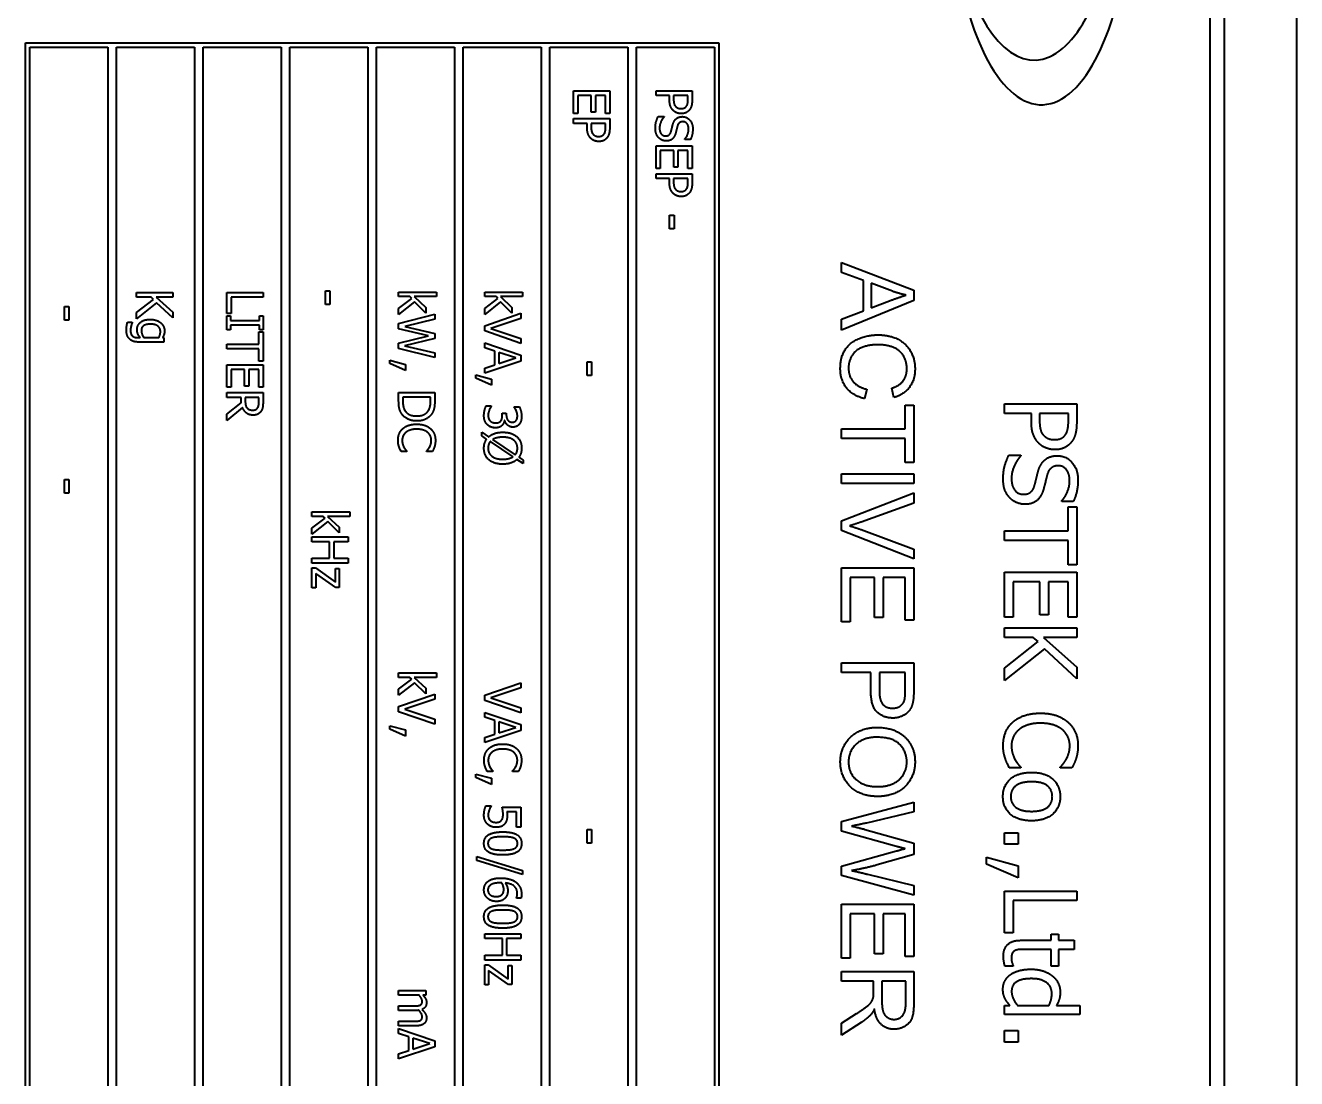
# Model space of a CAD drawing. Header units: millimetres. Extents: x 0 to 1682, y 0 to 1188.
# Drawn here: x 621.1 to 709.1, y 623.6 to 696.5 of the extents above; entities that cross this region are included whole.
import ezdxf

# ---------------------------------------------------------------- set-up
doc = ezdxf.new("R2010")
doc.units = ezdxf.units.MM
doc.header["$LTSCALE"] = 2
doc.layers.add('가시적인 것(ISO)', color=3, linetype='Continuous', lineweight=40)

msp = doc.modelspace()

# ---------------------------------------------------------------- linework, layer by layer
at = {"layer": '가시적인 것(ISO)'}
for p, q in [((709.1219, 753.2729), (709.1219, 593.2729)), ((704.1219, 603.2729), (704.1219, 743.2729)), ((703.1219, 742.3568), (703.1219, 604.189)), ((621.1219, 695.2729), (669.1219, 695.2729)), ((621.1219, 603.2729), (621.1219, 695.2729)), ((669.1219, 695.2729), (669.1219, 603.2729)), ((621.4219, 603.5729), (621.4219, 694.9729)), ((621.4219, 694.9729), (626.8219, 694.9729)), ((626.8219, 694.9729), (626.8219, 603.5729)), ((627.4219, 603.5729), (627.4219, 694.9729)), ((627.4219, 694.9729), (632.8219, 694.9729)), ((632.8219, 694.9729), (632.8219, 603.5729)), ((633.4219, 603.5729), (633.4219, 694.9729)), ((633.4219, 694.9729), (638.8219, 694.9729)), ((638.8219, 694.9729), (638.8219, 603.5729)), ((639.4219, 603.5729), (639.4219, 694.9729)), ((639.4219, 694.9729), (644.8219, 694.9729)), ((644.8219, 694.9729), (644.8219, 603.5729)), ((645.4219, 603.5729), (645.4219, 694.9729)), ((645.4219, 694.9729), (650.8219, 694.9729)), ((650.8219, 694.9729), (650.8219, 603.5729)), ((651.4219, 603.5729), (651.4219, 694.9729)), ((651.4219, 694.9729), (656.8219, 694.9729)), ((656.8219, 694.9729), (656.8219, 603.5729)), ((657.4219, 603.5729), (657.4219, 694.9729)), ((657.4219, 694.9729), (662.8219, 694.9729)), ((662.8219, 694.9729), (662.8219, 603.5729)), ((663.4219, 694.9729), (668.8219, 694.9729)), ((663.4219, 603.5729), (663.4219, 694.9729)), ((668.8219, 694.9729), (668.8219, 603.5729)), ((659.0719, 690.3819), (659.0719, 691.9459)), ((659.0719, 691.9459), (661.5719, 691.9459)), ((661.5719, 691.9459), (661.5719, 690.3819)), ((664.7773, 691.6136), (664.7773, 691.9459)), ((664.7773, 691.9459), (667.2773, 691.9459)), ((667.2773, 691.9459), (667.2773, 691.3179)), ((660.2955, 691.6136), (659.3676, 691.6136)), ((659.3676, 691.6136), (659.3676, 690.3819)), ((660.2955, 690.4649), (660.2955, 691.6136)), ((661.2761, 691.6136), (660.5913, 691.6136)), ((660.5913, 691.6136), (660.5913, 690.4649)), ((661.2761, 690.3819), (661.2761, 691.6136)), ((665.7092, 691.6136), (664.7773, 691.6136)), ((665.7092, 691.332), (665.7092, 691.6136)), ((666.9896, 691.6136), (665.9928, 691.6136)), ((665.9928, 691.6136), (665.9928, 691.3867)), ((666.9896, 691.3381), (666.9896, 691.6136)), ((659.3676, 690.3819), (659.0719, 690.3819)), ((659.0719, 689.685), (659.0719, 690.0172)), ((659.0719, 690.0172), (661.5719, 690.0172)), ((660.5913, 690.4649), (660.2955, 690.4649)), ((661.5719, 690.3819), (661.2761, 690.3819)), ((661.5719, 690.0172), (661.5719, 689.3892)), ((664.9272, 690.1732), (665.3445, 690.1732)), ((665.3445, 690.1732), (665.3445, 690.1489)), ((660.0038, 689.685), (659.0719, 689.685)), ((660.0038, 689.4034), (660.0038, 689.685)), ((661.2842, 689.685), (660.2874, 689.685)), ((660.2874, 689.685), (660.2874, 689.4581)), ((661.2842, 689.4094), (661.2842, 689.685)), ((666.7627, 688.5707), (666.7627, 688.595)), ((667.1598, 688.5707), (666.7627, 688.5707)), ((664.7773, 688.1351), (667.2773, 688.1351)), ((664.7773, 686.5711), (664.7773, 688.1351)), ((665.0731, 687.8029), (665.0731, 686.5711)), ((666.0009, 687.8029), (665.0731, 687.8029)), ((666.0009, 686.6542), (666.0009, 687.8029)), ((666.2967, 687.8029), (666.2967, 686.6542)), ((666.9815, 687.8029), (666.2967, 687.8029)), ((666.9815, 686.5711), (666.9815, 687.8029)), ((667.2773, 688.1351), (667.2773, 686.5711)), ((665.0731, 686.5711), (664.7773, 686.5711)), ((666.2967, 686.6542), (666.0009, 686.6542)), ((667.2773, 686.5711), (666.9815, 686.5711)), ((664.7773, 685.8742), (664.7773, 686.2064)), ((664.7773, 686.2064), (667.2773, 686.2064)), ((665.7092, 685.8742), (664.7773, 685.8742)), ((665.7092, 685.5926), (665.7092, 685.8742)), ((666.9896, 685.8742), (665.9928, 685.8742)), ((665.9928, 685.8742), (665.9928, 685.6473)), ((666.9896, 685.5987), (666.9896, 685.8742)), ((667.2773, 686.2064), (667.2773, 685.5784)), ((665.7193, 682.3916), (665.7193, 683.3377)), ((665.7193, 683.3377), (666.0232, 683.3377)), ((666.0232, 683.3377), (666.0232, 682.3916)), ((666.0232, 682.3916), (665.7193, 682.3916)), ((677.6199, 679.3647), (677.6199, 680.0659)), ((677.6199, 680.0659), (682.6199, 678.1452)), ((679.1329, 678.8159), (677.6199, 679.3647)), ((679.1329, 676.7199), (679.1329, 678.8159)), ((681.1375, 678.0728), (679.6703, 678.6254)), ((679.6703, 678.6254), (679.6703, 676.9257)), ((628.8219, 677.655), (628.8219, 677.9872)), ((628.8219, 677.9872), (631.3219, 677.9872)), ((629.8206, 677.655), (628.8219, 677.655)), ((629.9847, 677.5091), (629.8206, 677.655)), ((630.1731, 677.655), (631.3219, 676.6299)), ((631.3219, 677.655), (630.1731, 677.655)), ((631.3219, 677.9872), (631.3219, 677.655)), ((635.0719, 676.5387), (635.0719, 677.9872)), ((635.0719, 677.9872), (637.5719, 677.9872)), ((635.3676, 677.655), (635.3676, 676.5387)), ((637.5719, 677.655), (635.3676, 677.655)), ((637.5719, 677.9872), (637.5719, 677.655)), ((641.9025, 677.1424), (641.9025, 678.0885)), ((641.9025, 678.0885), (642.2064, 678.0885)), ((642.2064, 678.0885), (642.2064, 677.1424)), ((646.9604, 677.6955), (646.9604, 678.0115)), ((646.9604, 678.0115), (649.5719, 678.0115)), ((647.7445, 677.6955), (646.9604, 677.6955)), ((647.866, 677.5699), (647.7445, 677.6955)), ((649.5719, 677.6955), (648.0443, 677.6955)), ((648.0443, 677.6955), (648.8364, 676.954)), ((649.5719, 678.0115), (649.5719, 677.6955)), ((652.9179, 677.6955), (652.9179, 678.0115)), ((652.9179, 678.0115), (655.5293, 678.0115)), ((653.7019, 677.6955), (652.9179, 677.6955)), ((653.8235, 677.5699), (653.7019, 677.6955)), ((655.5293, 677.6955), (654.0018, 677.6955)), ((654.0018, 677.6955), (654.7939, 676.954)), ((655.5293, 678.0115), (655.5293, 677.6955)), ((682.6199, 678.1452), (682.6199, 677.4287)), ((623.818, 676.0687), (623.818, 677.0148)), ((623.818, 677.0148), (624.1219, 677.0148)), ((624.1219, 677.0148), (624.1219, 676.0687)), ((628.8219, 676.5954), (629.9847, 677.5091)), ((630.2056, 677.2599), (628.8219, 676.1639)), ((631.3219, 676.2247), (630.2056, 677.2599)), ((642.2064, 677.1424), (641.9025, 677.1424)), ((646.9604, 676.873), (647.866, 677.5699)), ((648.0524, 677.3308), (646.9604, 676.4576)), ((646.9604, 676.4576), (646.9604, 676.873)), ((648.8364, 676.561), (648.0524, 677.3308)), ((648.8364, 676.954), (648.8364, 676.561)), ((652.9179, 676.873), (653.8235, 677.5699)), ((654.0099, 677.3308), (652.9179, 676.4576)), ((652.9179, 676.4576), (652.9179, 676.873)), ((654.7939, 676.561), (654.0099, 677.3308)), ((654.7939, 676.954), (654.7939, 676.561)), ((682.6199, 677.4287), (677.6199, 675.3861)), ((679.6703, 676.9257), (681.0574, 677.4516)), ((624.1219, 676.0687), (623.818, 676.0687)), ((628.1938, 675.939), (628.522, 675.939)), ((628.522, 675.939), (628.522, 675.9228)), ((628.8219, 676.1639), (628.8219, 676.5954)), ((631.3219, 676.6299), (631.3219, 676.2247)), ((635.3676, 676.5387), (635.0719, 676.5387)), ((635.0719, 675.4062), (635.0719, 676.3746)), ((635.0719, 676.3746), (635.3271, 676.3746)), ((635.3271, 676.3746), (635.3271, 676.0565)), ((635.3271, 676.0565), (637.3166, 676.0565)), ((637.3166, 676.0565), (637.3166, 676.3746)), ((637.3166, 676.3746), (637.5719, 676.3746)), ((637.5719, 676.3746), (637.5719, 675.4062)), ((646.9604, 675.8458), (649.4604, 676.484)), ((646.9604, 675.4771), (646.9604, 675.8458)), ((649.4604, 676.1416), (647.3879, 675.6392)), ((649.4604, 676.484), (649.4604, 676.1416)), ((652.9179, 675.6817), (655.4179, 676.5427)), ((655.4179, 676.1862), (653.3413, 675.4933)), ((655.4179, 676.5427), (655.4179, 676.1862)), ((677.6199, 676.1406), (679.1329, 676.7199)), ((677.6199, 675.3861), (677.6199, 676.1406)), ((635.3271, 675.4062), (635.0719, 675.4062)), ((637.3166, 675.7243), (635.3271, 675.7243)), ((635.3271, 675.7243), (635.3271, 675.4062)), ((637.2761, 674.4115), (637.2761, 675.2502)), ((637.2761, 675.2502), (637.5719, 675.2502)), ((637.3166, 675.4062), (637.3166, 675.7243)), ((637.5719, 675.4062), (637.3166, 675.4062)), ((637.5719, 675.2502), (637.5719, 673.2405)), ((649.035, 674.9828), (646.9604, 675.4771)), ((646.9604, 674.4743), (649.035, 674.9828)), ((647.3879, 675.6392), (649.4604, 675.1408)), ((649.4604, 675.1408), (649.4604, 674.8025)), ((652.9179, 675.3231), (652.9179, 675.6817)), ((655.4179, 674.4621), (652.9179, 675.3231)), ((653.3413, 675.4933), (655.4179, 674.8004)), ((628.9069, 674.8632), (629.071, 674.8632)), ((630.6979, 674.5472), (629.0366, 674.5472)), ((629.3304, 674.8632), (630.3616, 674.8632)), ((630.6189, 674.8632), (630.6979, 674.845)), ((630.6979, 674.845), (630.6979, 674.5472)), ((635.0719, 674.0792), (635.0719, 674.4115)), ((635.0719, 674.4115), (637.2761, 674.4115)), ((646.9604, 674.1015), (646.9604, 674.4743)), ((649.4604, 673.4734), (646.9604, 674.1015)), ((649.4604, 674.8025), (647.3636, 674.3)), ((647.3636, 674.3), (649.4604, 673.7996)), ((652.9179, 674.1562), (652.9179, 674.4925)), ((652.9179, 674.4925), (655.4179, 673.6497)), ((653.6168, 673.9293), (652.9179, 674.1562)), ((655.4179, 674.8004), (655.4179, 674.4621)), ((637.2761, 674.0792), (635.0719, 674.0792)), ((637.2761, 673.2405), (637.2761, 674.0792)), ((637.5719, 673.2405), (637.2761, 673.2405)), ((646.3385, 673.0602), (646.3385, 673.3053)), ((646.3385, 673.3053), (647.4385, 673.0095)), ((649.4604, 673.7996), (649.4604, 673.4734)), ((655.4179, 673.2405), (652.9179, 672.3977)), ((653.6168, 672.9751), (653.6168, 673.9293)), ((653.9005, 673.8381), (653.9005, 673.0662)), ((655.0775, 673.4532), (653.9005, 673.8381)), ((653.9005, 673.0662), (655.0775, 673.4532)), ((655.4179, 673.6497), (655.4179, 673.2405)), ((635.0719, 671.4232), (635.0719, 672.9872)), ((635.0719, 672.9872), (637.5719, 672.9872)), ((636.2955, 672.655), (635.3676, 672.655)), ((635.3676, 672.655), (635.3676, 671.4232)), ((636.2955, 671.5063), (636.2955, 672.655)), ((637.2761, 672.655), (636.5913, 672.655)), ((636.5913, 672.655), (636.5913, 671.5063)), ((637.2761, 671.4232), (637.2761, 672.655)), ((637.5719, 672.9872), (637.5719, 671.4232)), ((647.4385, 672.5901), (646.3385, 673.0602)), ((647.4385, 673.0095), (647.4385, 672.5901)), ((652.9179, 672.7482), (653.6168, 672.9751)), ((652.9179, 672.3977), (652.9179, 672.7482)), ((660.0139, 672.2437), (660.0139, 673.1898)), ((660.0139, 673.1898), (660.3178, 673.1898)), ((660.3178, 673.1898), (660.3178, 672.2437)), ((636.5913, 671.5063), (636.2955, 671.5063)), ((652.2959, 672.0452), (652.2959, 672.2903)), ((652.2959, 672.2903), (653.396, 671.9945)), ((653.396, 671.5752), (652.2959, 672.0452)), ((653.396, 671.9945), (653.396, 671.5752)), ((660.3178, 672.2437), (660.0139, 672.2437)), ((635.3676, 671.4232), (635.0719, 671.4232)), ((635.0719, 670.7263), (635.0719, 671.0585)), ((635.0719, 671.0585), (637.5719, 671.0585)), ((636.0666, 670.7263), (635.0719, 670.7263)), ((636.0666, 670.3454), (636.0666, 670.7263)), ((636.3441, 670.7263), (636.3441, 670.4346)), ((637.2842, 670.7263), (636.3441, 670.7263)), ((637.5719, 671.4232), (637.2761, 671.4232)), ((637.2842, 670.3961), (637.2842, 670.7263)), ((637.5719, 671.0585), (637.5719, 670.4143)), ((646.9604, 670.4852), (646.9604, 671.0606)), ((646.9604, 671.0606), (649.4604, 671.0606)), ((649.1727, 670.7283), (647.2481, 670.7283)), ((647.2481, 670.7283), (647.2481, 670.4751)), ((649.1727, 670.4751), (649.1727, 670.7283)), ((649.4604, 671.0606), (649.4604, 670.4913)), ((679.3768, 671.2931), (679.2091, 670.63)), ((681.2518, 670.7138), (681.0956, 671.3655)), ((635.0719, 669.5553), (636.0666, 670.3454)), ((636.1598, 670.0132), (635.0719, 669.1238)), ((653.0192, 670.1367), (653.3737, 670.1367)), ((653.3737, 670.1367), (653.3737, 670.1124)), ((654.962, 670.0476), (654.962, 670.0679)), ((654.962, 670.0679), (655.3166, 670.0679)), ((682.0292, 668.5416), (682.0292, 670.1879)), ((682.0292, 670.1879), (682.6199, 670.1879)), ((682.6199, 670.1879), (682.6199, 666.2245)), ((688.899, 669.6019), (688.899, 670.2664)), ((688.899, 670.2664), (693.899, 670.2664)), ((693.899, 670.2664), (693.899, 669.0103)), ((635.0719, 669.1238), (635.0719, 669.5553)), ((654.1355, 669.4844), (654.1355, 669.6262)), ((654.1355, 669.6262), (654.413, 669.6262)), ((654.3077, 669.1278), (654.2834, 669.1278)), ((654.413, 669.6262), (654.413, 669.5148)), ((690.7629, 669.6019), (688.899, 669.6019)), ((690.7629, 669.0387), (690.7629, 669.6019)), ((693.3236, 669.6019), (691.3301, 669.6019)), ((691.3301, 669.6019), (691.3301, 669.1481)), ((693.3236, 669.0508), (693.3236, 669.6019)), ((652.7234, 668.0602), (652.7234, 668.3073)), ((652.7234, 668.3073), (653.1894, 667.9913)), ((653.0516, 667.8373), (652.7234, 668.0602)), ((677.6199, 667.8784), (677.6199, 668.5416)), ((677.6199, 668.5416), (682.0292, 668.5416)), ((654.881, 666.6136), (653.3069, 667.6671)), ((653.4629, 667.8029), (655.033, 666.7514)), ((682.0292, 667.8784), (677.6199, 667.8784)), ((682.0292, 666.2245), (682.0292, 667.8784)), ((647.5277, 666.9743), (647.1306, 666.9743)), ((647.5277, 666.9986), (647.5277, 666.9743)), ((648.8932, 666.9743), (648.8932, 667.0006)), ((649.2943, 666.9743), (648.8932, 666.9743)), ((655.5719, 666.1396), (655.1505, 666.4273)), ((655.2862, 666.5812), (655.5719, 666.3888)), ((655.5719, 666.3888), (655.5719, 666.1396)), ((682.6199, 666.2245), (682.0292, 666.2245)), ((689.1988, 666.721), (690.0335, 666.721)), ((690.0335, 666.721), (690.0335, 666.6724)), ((677.6199, 665.4318), (682.6199, 665.4318)), ((677.6199, 664.7687), (677.6199, 665.4318)), ((682.6199, 665.4318), (682.6199, 664.7687)), ((623.818, 664.0833), (623.818, 665.0294)), ((623.818, 665.0294), (624.1219, 665.0294)), ((624.1219, 665.0294), (624.1219, 664.0833)), ((682.6199, 664.7687), (677.6199, 664.7687)), ((624.1219, 664.0833), (623.818, 664.0833)), ((677.6199, 662.181), (682.6199, 664.1132)), ((682.6199, 664.1132), (682.6199, 663.3967)), ((692.8698, 663.516), (692.8698, 663.5646)), ((640.9604, 662.4888), (640.9604, 662.8049)), ((640.9604, 662.8049), (643.5719, 662.8049)), ((643.5719, 662.8049), (643.5719, 662.4888)), ((682.6199, 663.3967), (678.9881, 662.0972)), ((693.664, 663.516), (692.8698, 663.516)), ((693.3074, 661.4779), (693.3074, 663.1554)), ((693.3074, 663.1554), (693.899, 663.1554)), ((693.899, 663.1554), (693.899, 659.1359)), ((641.7445, 662.4888), (640.9604, 662.4888)), ((640.9604, 661.6663), (641.866, 662.3632)), ((642.0524, 662.1242), (640.9604, 661.251)), ((641.866, 662.3632), (641.7445, 662.4888)), ((642.0443, 662.4888), (642.8364, 661.7474)), ((643.5719, 662.4888), (642.0443, 662.4888)), ((642.8364, 661.3543), (642.0524, 662.1242)), ((677.6199, 661.4989), (677.6199, 662.181)), ((640.9604, 661.251), (640.9604, 661.6663)), ((640.9604, 660.7364), (640.9604, 661.0687)), ((640.9604, 661.0687), (643.4604, 661.0687)), ((642.8364, 661.7474), (642.8364, 661.3543)), ((643.4604, 661.0687), (643.4604, 660.7364)), ((682.6199, 659.54), (677.6199, 661.4989)), ((678.9881, 661.5675), (682.6199, 660.2146)), ((688.899, 660.8134), (688.899, 661.4779)), ((688.899, 661.4779), (693.3074, 661.4779)), ((642.1841, 660.7364), (640.9604, 660.7364)), ((642.1841, 659.5857), (642.1841, 660.7364)), ((643.4604, 660.7364), (642.4799, 660.7364)), ((642.4799, 660.7364), (642.4799, 659.5857)), ((682.6199, 660.2146), (682.6199, 659.54)), ((693.3074, 660.8134), (688.899, 660.8134)), ((693.3074, 659.1359), (693.3074, 660.8134)), ((640.9604, 659.2534), (640.9604, 659.5857)), ((640.9604, 659.5857), (642.1841, 659.5857)), ((643.4604, 659.2534), (640.9604, 659.2534)), ((642.4799, 659.5857), (643.4604, 659.5857)), ((643.4604, 659.5857), (643.4604, 659.2534)), ((693.899, 659.1359), (693.3074, 659.1359)), ((640.9604, 657.5395), (640.9604, 658.9171)), ((640.9604, 658.9171), (641.1954, 658.9171)), ((641.1954, 658.9171), (642.5771, 657.9366)), ((642.6116, 657.5577), (641.2258, 658.5423)), ((641.2258, 658.5423), (641.2258, 657.5395)), ((642.5771, 657.9366), (642.5771, 658.8766)), ((642.5771, 658.8766), (642.8364, 658.8766)), ((642.8364, 658.8766), (642.8364, 657.5577)), ((677.6199, 655.1955), (677.6199, 658.9303)), ((677.6199, 658.9303), (682.6199, 658.9303)), ((679.9103, 658.2672), (678.2106, 658.2672)), ((678.2106, 658.2672), (678.2106, 655.1955)), ((679.9103, 655.4966), (679.9103, 658.2672)), ((682.0292, 658.2672), (680.501, 658.2672)), ((680.501, 658.2672), (680.501, 655.4966)), ((682.0292, 655.3098), (682.0292, 658.2672)), ((682.6199, 658.9303), (682.6199, 655.3098)), ((688.899, 655.5014), (688.899, 658.6294)), ((688.899, 658.6294), (693.899, 658.6294)), ((693.899, 658.6294), (693.899, 655.5014)), ((641.2258, 657.5395), (640.9604, 657.5395)), ((642.8364, 657.5577), (642.6116, 657.5577)), ((691.3463, 657.9649), (689.4906, 657.9649)), ((689.4906, 657.9649), (689.4906, 655.5014)), ((691.3463, 655.6675), (691.3463, 657.9649)), ((693.3074, 657.9649), (691.9379, 657.9649)), ((691.9379, 657.9649), (691.9379, 655.6675)), ((693.3074, 655.5014), (693.3074, 657.9649)), ((691.9379, 655.6675), (691.3463, 655.6675)), ((678.2106, 655.1955), (677.6199, 655.1955)), ((680.501, 655.4966), (679.9103, 655.4966)), ((682.6199, 655.3098), (682.0292, 655.3098)), ((689.4906, 655.5014), (688.899, 655.5014)), ((688.899, 654.1076), (688.899, 654.7721)), ((688.899, 654.7721), (693.899, 654.7721)), ((693.899, 655.5014), (693.3074, 655.5014)), ((693.899, 654.7721), (693.899, 654.1076)), ((690.8966, 654.1076), (688.899, 654.1076)), ((691.2248, 653.8158), (690.8966, 654.1076)), ((693.899, 654.1076), (691.6016, 654.1076)), ((691.6016, 654.1076), (693.899, 652.0573)), ((688.899, 651.9884), (691.2248, 653.8158)), ((691.6664, 653.3175), (688.899, 651.1254)), ((693.899, 651.2469), (691.6664, 653.3175)), ((677.6199, 651.6818), (677.6199, 652.3449)), ((677.6199, 652.3449), (682.6199, 652.3449)), ((682.6199, 652.3449), (682.6199, 650.4585)), ((646.9604, 651.3401), (646.9604, 651.6562)), ((646.9604, 651.6562), (649.5719, 651.6562)), ((647.7445, 651.3401), (646.9604, 651.3401)), ((646.9604, 650.5176), (647.866, 651.2145)), ((647.866, 651.2145), (647.7445, 651.3401)), ((649.5719, 651.3401), (648.0443, 651.3401)), ((648.0443, 651.3401), (648.8364, 650.5987)), ((649.5719, 651.6562), (649.5719, 651.3401)), ((679.6512, 651.6818), (677.6199, 651.6818)), ((679.6512, 650.3975), (679.6512, 651.6818)), ((680.2419, 651.6818), (680.2419, 650.3899)), ((682.0292, 651.6818), (680.2419, 651.6818)), ((682.0292, 650.4013), (682.0292, 651.6818)), ((688.899, 651.1254), (688.899, 651.9884)), ((693.899, 652.0573), (693.899, 651.2469)), ((648.0524, 650.9755), (646.9604, 650.1023)), ((646.9604, 650.1023), (646.9604, 650.5176)), ((648.8364, 650.2056), (648.0524, 650.9755)), ((648.8364, 650.5987), (648.8364, 650.2056)), ((652.9179, 650.1104), (655.4179, 650.9714)), ((655.4179, 650.6149), (653.3413, 649.922)), ((655.4179, 650.9714), (655.4179, 650.6149)), ((646.9604, 649.3264), (649.4604, 650.1874)), ((649.4604, 649.8308), (647.3838, 649.138)), ((649.4604, 650.1874), (649.4604, 649.8308)), ((652.9179, 649.7518), (652.9179, 650.1104)), ((655.4179, 648.8908), (652.9179, 649.7518)), ((653.3413, 649.922), (655.4179, 649.2291)), ((646.9604, 648.9678), (646.9604, 649.3264)), ((649.4604, 648.1068), (646.9604, 648.9678)), ((647.3838, 649.138), (649.4604, 648.4451)), ((652.9179, 648.5849), (652.9179, 648.9212)), ((652.9179, 648.9212), (655.4179, 648.0784)), ((653.6168, 648.358), (652.9179, 648.5849)), ((655.4179, 649.2291), (655.4179, 648.8908)), ((646.3385, 647.7522), (646.3385, 647.9974)), ((646.3385, 647.9974), (647.4385, 647.7016)), ((647.4385, 647.2822), (646.3385, 647.7522)), ((647.4385, 647.7016), (647.4385, 647.2822)), ((649.4604, 648.4451), (649.4604, 648.1068)), ((653.6168, 647.4038), (653.6168, 648.358)), ((653.9005, 648.2668), (653.9005, 647.4949)), ((655.0775, 647.8819), (653.9005, 648.2668)), ((653.9005, 647.4949), (655.0775, 647.8819)), ((655.4179, 648.0784), (655.4179, 647.6692)), ((655.4179, 647.6692), (652.9179, 646.8264)), ((652.9179, 647.1769), (653.6168, 647.4038)), ((652.9179, 646.8264), (652.9179, 647.1769)), ((690.0335, 645.0719), (689.2394, 645.0719)), ((690.0335, 645.1205), (690.0335, 645.0719)), ((692.7645, 645.0719), (692.7645, 645.1246)), ((693.5667, 645.0719), (692.7645, 645.0719)), ((652.2959, 644.4094), (652.2959, 644.6546)), ((652.2959, 644.6546), (653.396, 644.3588)), ((653.396, 643.9394), (652.2959, 644.4094)), ((653.4851, 644.8349), (653.0881, 644.8349)), ((653.396, 644.3588), (653.396, 643.9394)), ((653.4851, 644.8592), (653.4851, 644.8349)), ((654.8506, 644.8349), (654.8506, 644.8612)), ((655.2518, 644.8349), (654.8506, 644.8349)), ((653.007, 642.4544), (653.3616, 642.4544)), ((653.3616, 642.4544), (653.3616, 642.4301)), ((677.6199, 641.3769), (682.6199, 642.7031)), ((682.6199, 642.7031), (682.6199, 642.0248)), ((654.1294, 642.3511), (655.4179, 642.3511)), ((655.1241, 642.029), (654.4576, 642.029)), ((655.1241, 640.9795), (655.1241, 642.029)), ((655.4179, 642.3511), (655.4179, 640.9795)), ((682.6199, 642.0248), (679.3425, 641.2626)), ((655.4179, 640.9795), (655.1241, 640.9795)), ((660.0139, 639.8572), (660.0139, 640.8033)), ((660.0139, 640.8033), (660.3178, 640.8033)), ((660.3178, 640.8033), (660.3178, 639.8572)), ((677.6199, 640.6948), (677.6199, 641.3769)), ((681.4309, 639.6391), (677.6199, 640.6948)), ((679.2434, 640.8243), (682.6199, 639.8754)), ((660.3178, 639.8572), (660.0139, 639.8572)), ((682.6199, 639.8754), (682.6199, 639.0751)), ((688.899, 639.7883), (688.899, 640.5905)), ((688.899, 640.5905), (689.8552, 640.5905)), ((689.8552, 639.7883), (688.899, 639.7883)), ((689.8552, 640.5905), (689.8552, 639.7883)), ((652.3749, 638.6679), (652.3749, 638.9516)), ((652.3749, 638.9516), (655.5293, 637.9771)), ((677.6199, 638.2862), (681.4309, 639.3304)), ((682.6199, 639.0751), (680.0895, 638.3586)), ((687.6551, 638.4066), (687.6551, 638.8969)), ((687.6551, 638.8969), (689.8552, 638.3053)), ((655.5293, 637.6894), (652.3749, 638.6679)), ((677.6199, 637.6384), (677.6199, 638.2862)), ((689.8552, 637.4666), (687.6551, 638.4066)), ((689.8552, 638.3053), (689.8552, 637.4666)), ((655.5293, 637.9771), (655.5293, 637.6894)), ((682.6199, 636.274), (677.6199, 637.6384)), ((679.4073, 637.7222), (682.6199, 636.9409)), ((682.6199, 636.9409), (682.6199, 636.274)), ((688.899, 633.6578), (688.899, 636.5549)), ((688.899, 636.5549), (693.899, 636.5549)), ((693.899, 636.5549), (693.899, 635.8904)), ((655.1079, 636.0504), (655.1079, 636.0646)), ((655.43, 636.0504), (655.1079, 636.0504)), ((677.6199, 631.9066), (677.6199, 635.6414)), ((677.6199, 635.6414), (682.6199, 635.6414)), ((682.6199, 635.6414), (682.6199, 632.021)), ((689.4906, 635.8904), (689.4906, 633.6578)), ((693.899, 635.8904), (689.4906, 635.8904)), ((679.9103, 634.9783), (678.2106, 634.9783)), ((678.2106, 634.9783), (678.2106, 631.9066)), ((679.9103, 632.2077), (679.9103, 634.9783)), ((682.0292, 634.9783), (680.501, 634.9783)), ((680.501, 634.9783), (680.501, 632.2077)), ((682.0292, 632.021), (682.0292, 634.9783)), ((689.4906, 633.6578), (688.899, 633.6578)), ((652.9179, 633.2587), (652.9179, 633.591)), ((652.9179, 633.591), (655.4179, 633.591)), ((654.1415, 633.2587), (652.9179, 633.2587)), ((654.1415, 632.108), (654.1415, 633.2587)), ((655.4179, 633.2587), (654.4373, 633.2587)), ((654.4373, 633.2587), (654.4373, 632.108)), ((655.4179, 633.591), (655.4179, 633.2587)), ((690.0497, 633.1432), (692.1283, 633.1432)), ((692.1283, 633.1432), (692.1283, 633.5687)), ((692.1283, 633.5687), (692.651, 633.5687)), ((692.651, 633.5687), (692.651, 633.1432)), ((692.651, 633.1432), (693.7288, 633.1432)), ((693.7288, 633.1432), (693.7288, 632.5111)), ((652.9179, 631.7757), (652.9179, 632.108)), ((652.9179, 632.108), (654.1415, 632.108)), ((654.4373, 632.108), (655.4179, 632.108)), ((655.4179, 632.108), (655.4179, 631.7757)), ((678.2106, 631.9066), (677.6199, 631.9066)), ((680.501, 632.2077), (679.9103, 632.2077)), ((682.6199, 632.021), (682.0292, 632.021)), ((692.1283, 632.5111), (690.3415, 632.5111)), ((692.1283, 631.3482), (692.1283, 632.5111)), ((693.7288, 632.5111), (692.651, 632.5111)), ((692.651, 632.5111), (692.651, 631.3482)), ((655.4179, 631.7757), (652.9179, 631.7757)), ((652.9179, 630.0618), (652.9179, 631.4394)), ((652.9179, 631.4394), (653.1529, 631.4394)), ((653.1529, 631.4394), (654.5346, 630.4589)), ((654.569, 630.08), (653.1833, 631.0646)), ((653.1833, 631.0646), (653.1833, 630.0618)), ((654.5346, 630.4589), (654.5346, 631.3989)), ((654.5346, 631.3989), (654.7939, 631.3989)), ((654.7939, 631.3989), (654.7939, 630.08)), ((677.6199, 630.3213), (677.6199, 630.9844)), ((677.6199, 630.9844), (682.6199, 630.9844)), ((682.6199, 630.9844), (682.6199, 628.7664)), ((689.4987, 631.3482), (688.9314, 631.3482)), ((689.4987, 631.3847), (689.4987, 631.3482)), ((692.651, 631.3482), (692.1283, 631.3482)), ((654.7939, 630.08), (654.569, 630.08)), ((679.8417, 630.3213), (677.6199, 630.3213)), ((679.8417, 629.5553), (679.8417, 630.3213)), ((680.4134, 630.3213), (680.4134, 628.8998)), ((682.0674, 630.3213), (680.4134, 630.3213)), ((682.0674, 628.7397), (682.0674, 630.3213)), ((646.9604, 629.6708), (648.8364, 629.6708)), ((646.9604, 629.3547), (646.9604, 629.6708)), ((648.3624, 629.3547), (646.9604, 629.3547)), ((648.8364, 629.3547), (648.6298, 629.3547)), ((648.8364, 629.6708), (648.8364, 629.3547)), ((653.1833, 630.0618), (652.9179, 630.0618)), ((646.9604, 628.2911), (646.9604, 628.6072)), ((646.9604, 628.6072), (648.0463, 628.6072)), ((688.899, 627.9974), (688.899, 628.6294)), ((688.899, 628.6294), (689.2799, 628.6294)), ((689.8107, 628.6294), (691.9784, 628.6294)), ((692.5011, 628.6294), (694.1219, 628.6294)), ((694.1219, 628.6294), (694.1219, 627.9974)), ((648.1962, 628.2911), (646.9604, 628.2911)), ((646.9604, 627.2275), (646.9604, 627.5435)), ((646.9604, 627.5435), (648.0463, 627.5435)), ((677.6199, 627.4097), (678.6603, 628.0728)), ((678.9805, 627.4478), (677.6199, 626.5827)), ((694.1219, 627.9974), (688.899, 627.9974)), ((648.1962, 627.2275), (646.9604, 627.2275)), ((646.9604, 626.6927), (646.9604, 627.029)), ((646.9604, 627.029), (649.4604, 626.1862)), ((647.6594, 626.4658), (646.9604, 626.6927)), ((677.6199, 626.5827), (677.6199, 627.4097)), ((688.899, 626.1011), (688.899, 626.9034)), ((688.899, 626.9034), (689.8552, 626.9034)), ((689.8552, 626.9034), (689.8552, 626.1011)), ((649.4604, 625.7769), (646.9604, 624.9341)), ((647.6594, 625.5115), (647.6594, 626.4658)), ((647.943, 626.3746), (647.943, 625.6027)), ((649.1201, 625.9897), (647.943, 626.3746)), ((647.943, 625.6027), (649.1201, 625.9897)), ((649.4604, 626.1862), (649.4604, 625.7769)), ((689.8552, 626.1011), (688.899, 626.1011)), ((646.9604, 625.2846), (647.6594, 625.5115)), ((646.9604, 624.9341), (646.9604, 625.2846))]:
    msp.add_line(p, q, dxfattribs=at)
for centre, major_axis, ratio, start_param, end_param in [((691.4562, 707.0121), (0, 16.032), 0.3942601, 1.9462528, 5.8376072), ((690.9541, 708.9182), (0, -14.8527), 0.4069905, 5.2588489, 8.8617991)]:
    msp.add_ellipse(centre, major_axis=major_axis, ratio=ratio, start_param=start_param, end_param=end_param, dxfattribs=at)
for points in [[(665.9685, 690.5845), (665.8409, 690.7141), (665.7092, 691.0646), (665.7092, 691.332)], [(665.9928, 691.3867), (665.9928, 691.1841), (666.0577, 690.935), (666.1428, 690.8539)], [(666.1428, 690.8539), (666.2177, 690.779), (666.394, 690.7121), (666.5135, 690.7121)], [(666.5135, 690.7121), (666.6432, 690.7121), (666.8336, 690.8012), (666.8944, 690.8924)], [(666.8944, 690.8924), (666.9471, 690.9714), (666.9896, 691.1821), (666.9896, 691.3381)], [(667.2773, 691.3179), (667.2773, 691.095), (667.2043, 690.783), (667.1213, 690.6635)], [(664.7327, 689.3527), (664.7327, 689.6242), (664.8462, 690.0051), (664.9272, 690.1732)], [(665.3445, 690.1489), (665.1906, 689.9848), (665.0204, 689.5695), (665.0204, 689.377)], [(665.9341, 689.5796), (665.9685, 689.7093), (666.0719, 689.9139), (666.1549, 689.9929)], [(666.5236, 690.3657), (666.3616, 690.3657), (666.0698, 690.4811), (665.9685, 690.5845)], [(666.1549, 689.9929), (666.238, 690.0699), (666.4608, 690.155), (666.6067, 690.155)], [(667.1213, 690.6635), (667.0261, 690.5237), (666.7323, 690.3657), (666.5236, 690.3657)], [(666.6067, 690.155), (666.9106, 690.155), (667.3219, 689.6809), (667.3219, 689.3142)], [(660.2631, 688.6558), (660.1355, 688.7854), (660.0038, 689.1359), (660.0038, 689.4034)], [(660.2874, 689.4581), (660.2874, 689.2555), (660.3522, 689.0063), (660.4373, 688.9252)], [(661.189, 688.9637), (661.2416, 689.0427), (661.2842, 689.2534), (661.2842, 689.4094)], [(661.5719, 689.3892), (661.5719, 689.1663), (661.4989, 688.8543), (661.4159, 688.7348)], [(664.9596, 688.7004), (664.8502, 688.8199), (664.7327, 689.1238), (664.7327, 689.3527)], [(665.0204, 689.377), (665.0204, 689.1015), (665.2493, 688.8199), (665.4377, 688.8199)], [(665.4377, 688.8199), (665.5877, 688.8199), (665.774, 688.9678), (665.8206, 689.1278)], [(665.8206, 689.1278), (665.8531, 689.2433), (665.8976, 689.4358), (665.9341, 689.5796)], [(666.2522, 689.4824), (666.2238, 689.377), (666.1509, 689.0711), (666.1205, 688.9698)], [(666.6411, 689.8085), (666.4831, 689.8085), (666.2947, 689.6404), (666.2522, 689.4824)], [(667.0342, 689.2919), (667.0342, 689.5229), (666.8174, 689.8085), (666.6411, 689.8085)], [(666.7627, 688.595), (666.8721, 688.7145), (667.0342, 689.0873), (667.0342, 689.2919)], [(667.3219, 689.3142), (667.3219, 689.1035), (667.2388, 688.7307), (667.1598, 688.5707)], [(660.8182, 688.437), (660.6561, 688.437), (660.3644, 688.5525), (660.2631, 688.6558)], [(660.4373, 688.9252), (660.5123, 688.8503), (660.6885, 688.7834), (660.8081, 688.7834)], [(660.8081, 688.7834), (660.9377, 688.7834), (661.1282, 688.8726), (661.189, 688.9637)], [(661.4159, 688.7348), (661.3206, 688.595), (661.0269, 688.437), (660.8182, 688.437)], [(665.4904, 688.4734), (665.3425, 688.4734), (665.0589, 688.593), (664.9596, 688.7004)], [(666.1205, 688.9698), (666.0415, 688.7125), (665.7234, 688.4734), (665.4904, 688.4734)], [(665.9685, 684.845), (665.8409, 684.9747), (665.7092, 685.3252), (665.7092, 685.5926)], [(665.9928, 685.6473), (665.9928, 685.4447), (666.0577, 685.1955), (666.1428, 685.1145)], [(666.8944, 685.1529), (666.9471, 685.232), (666.9896, 685.4427), (666.9896, 685.5987)], [(667.2773, 685.5784), (667.2773, 685.3555), (667.2043, 685.0435), (667.1213, 684.924)], [(666.5236, 684.6262), (666.3616, 684.6262), (666.0698, 684.7417), (665.9685, 684.845)], [(666.1428, 685.1145), (666.2177, 685.0395), (666.394, 684.9726), (666.5135, 684.9726)], [(666.5135, 684.9726), (666.6432, 684.9726), (666.8336, 685.0618), (666.8944, 685.1529)], [(667.1213, 684.924), (667.0261, 684.7842), (666.7323, 684.6262), (666.5236, 684.6262)], [(681.0574, 677.4516), (681.6901, 677.6879), (682.094, 677.8022)], [(682.094, 677.8022), (681.6138, 677.9013), (681.1375, 678.0728)], [(628.1128, 675.39), (628.1128, 675.5277), (628.1573, 675.8154), (628.1938, 675.939)], [(628.522, 675.9228), (628.5078, 675.8904), (628.4633, 675.7668), (628.445, 675.6878)], [(628.8543, 675.4204), (628.8543, 675.7405), (629.3304, 676.1193), (629.7781, 676.1193)], [(629.7781, 676.1193), (630.0111, 676.1193), (630.3717, 675.9876), (630.4993, 675.8782)], [(630.4993, 675.8782), (630.6189, 675.7729), (630.7505, 675.4832), (630.7505, 675.3292)], [(629.0366, 674.5472), (628.5585, 674.5472), (628.1128, 674.9625), (628.1128, 675.39)], [(628.445, 675.6878), (628.4227, 675.6007), (628.3964, 675.4528), (628.3964, 675.3657)], [(628.3964, 675.3657), (628.3964, 675.2198), (628.4734, 675.0172), (628.5423, 674.9605)], [(628.5423, 674.9605), (628.6112, 674.9058), (628.7915, 674.8632), (628.9069, 674.8632)], [(629.071, 674.8632), (628.9596, 674.9909), (628.8543, 675.236), (628.8543, 675.4204)], [(629.7842, 675.7931), (629.4722, 675.7931), (629.146, 675.5845), (629.146, 675.3495)], [(629.146, 675.3495), (629.146, 675.2259), (629.2432, 674.9666), (629.3304, 674.8632)], [(630.4669, 675.2786), (630.4669, 675.5176), (630.1144, 675.7931), (629.7842, 675.7931)], [(630.3616, 674.8632), (630.4183, 674.9807), (630.4669, 675.1793), (630.4669, 675.2786)], [(630.7505, 675.3292), (630.7505, 675.1833), (630.6817, 674.9706), (630.6189, 674.8632)], [(677.5361, 672.6993), (677.5361, 673.5073), (678.1954, 674.521), (679.4416, 675.0507), (680.1581, 675.0507)], [(680.1581, 675.0507), (680.9393, 675.0507), (682.1055, 674.4524), (682.7076, 673.351), (682.7076, 672.6879)], [(680.1619, 674.3685), (679.5254, 674.3685), (678.5727, 673.9951), (678.1039, 673.2138), (678.1039, 672.7565)], [(682.1398, 672.7031), (682.1398, 673.2786), (681.5872, 674.056), (680.6573, 674.3685), (680.1619, 674.3685)], [(679.2091, 670.63), (678.3936, 670.8396), (677.5361, 671.9181), (677.5361, 672.6993)], [(678.1039, 672.7565), (678.1039, 672.2001), (678.7442, 671.4303), (679.3768, 671.2931)], [(681.0956, 671.3655), (681.6405, 671.5408), (682.1398, 672.2001), (682.1398, 672.7031)], [(682.7076, 672.6879), (682.7076, 671.9371), (681.9416, 670.9158), (681.2518, 670.7138)], [(636.8932, 669.4945), (636.6197, 669.4945), (636.2489, 669.7741), (636.1598, 670.0132)], [(636.3441, 670.4346), (636.3441, 670.2907), (636.3948, 670.0618), (636.4738, 669.9828)], [(636.4738, 669.9828), (636.5427, 669.9098), (636.7372, 669.841), (636.8668, 669.841)], [(636.8668, 669.841), (636.9762, 669.841), (637.1444, 669.9179), (637.1991, 669.999)], [(637.4402, 669.7781), (637.3551, 669.6465), (637.0897, 669.4945), (636.8932, 669.4945)], [(637.1991, 669.999), (637.2457, 670.0699), (637.2842, 670.2583), (637.2842, 670.3961)], [(637.5719, 670.4143), (637.5719, 670.1995), (637.5253, 669.9098), (637.4402, 669.7781)], [(647.161, 669.5999), (647.0415, 669.7903), (646.9604, 670.1813), (646.9604, 670.4852)], [(647.2481, 670.4751), (647.2481, 670.2542), (647.319, 669.92), (647.4142, 669.7842)], [(647.4142, 669.7842), (647.5317, 669.61), (647.9207, 669.4358), (648.2125, 669.4358)], [(648.2125, 669.4358), (648.5001, 669.4358), (648.9073, 669.6262), (649.0228, 669.8146)], [(649.0228, 669.8146), (649.1018, 669.9483), (649.1727, 670.2502), (649.1727, 670.4751)], [(649.4604, 670.4913), (649.4604, 670.1388), (649.3551, 669.7376), (649.2619, 669.5958)], [(652.8652, 669.454), (652.8652, 669.6424), (652.9564, 670.0111), (653.0192, 670.1367)], [(653.3737, 670.1124), (653.2967, 670.0071), (653.1549, 669.6505), (653.1549, 669.4743)], [(655.1018, 669.8004), (655.0674, 669.8815), (654.9945, 670.001), (654.962, 670.0476)], [(655.1808, 669.4418), (655.1808, 669.533), (655.1363, 669.7133), (655.1018, 669.8004)], [(655.3166, 670.0679), (655.3753, 669.9585), (655.4706, 669.5837), (655.4706, 669.4155)], [(648.2084, 669.0893), (647.866, 669.0893), (647.315, 669.3669), (647.161, 669.5999)], [(647.2441, 668.5565), (647.4061, 668.7064), (647.8924, 668.8705), (648.2084, 668.8705)], [(649.2619, 669.5958), (649.1018, 669.3547), (648.5731, 669.0893), (648.2084, 669.0893)], [(648.2084, 668.8705), (648.5224, 668.8705), (648.9884, 668.7105), (649.1606, 668.5585)], [(653.0962, 668.8381), (652.9827, 668.9475), (652.8652, 669.2575), (652.8652, 669.454)], [(653.6594, 668.6173), (653.4912, 668.6173), (653.2056, 668.7328), (653.0962, 668.8381)], [(653.1549, 669.4743), (653.1549, 669.3709), (653.2197, 669.1643), (653.2947, 669.0954)], [(653.2947, 669.0954), (653.3697, 669.0286), (653.5479, 668.9576), (653.6837, 668.9576)], [(653.6837, 668.9576), (653.8194, 668.9576), (653.9957, 669.0367), (654.0463, 669.1076)], [(654.0463, 669.1076), (654.097, 669.1785), (654.1355, 669.3709), (654.1355, 669.4844)], [(654.2834, 669.1278), (654.2672, 669.0488), (654.1942, 668.8685), (654.1213, 668.7915)], [(654.8668, 668.6659), (654.6602, 668.6659), (654.3482, 668.9374), (654.3077, 669.1278)], [(654.413, 669.5148), (654.413, 669.2899), (654.6278, 669.0063), (654.8324, 669.0063)], [(654.8324, 669.0063), (654.9276, 669.0063), (655.0633, 669.0792), (655.1039, 669.138)], [(655.3287, 668.8888), (655.2497, 668.7794), (655.0208, 668.6659), (654.8668, 668.6659)], [(655.1039, 669.138), (655.1464, 669.2008), (655.1808, 669.3547), (655.1808, 669.4418)], [(655.4706, 669.4155), (655.4706, 669.2453), (655.4017, 668.9921), (655.3287, 668.8888)], [(691.2815, 667.5435), (691.0262, 667.8029), (690.7629, 668.5038), (690.7629, 669.0387)], [(691.3301, 669.1481), (691.3301, 668.7429), (691.4598, 668.2445), (691.63, 668.0824)], [(693.1332, 668.1594), (693.2385, 668.3175), (693.3236, 668.7388), (693.3236, 669.0508)], [(693.899, 669.0103), (693.899, 668.5646), (693.7531, 667.9406), (693.587, 667.7016)], [(646.9159, 667.7522), (646.9159, 667.9953), (647.08, 668.4066), (647.2441, 668.5565)], [(647.4527, 668.2931), (647.3291, 668.1878), (647.2035, 667.9062), (647.2035, 667.7482)], [(648.2084, 668.5241), (647.9511, 668.5241), (647.5804, 668.4005), (647.4527, 668.2931)], [(648.9641, 668.3012), (648.8364, 668.4066), (648.4495, 668.5241), (648.2084, 668.5241)], [(649.2214, 667.7482), (649.2214, 667.9082), (649.0897, 668.1939), (648.9641, 668.3012)], [(649.1606, 668.5585), (649.3287, 668.4086), (649.505, 667.9994), (649.505, 667.7461)], [(653.1894, 667.9913), (653.3555, 668.1412), (653.8458, 668.3114), (654.1679, 668.3114)], [(654.1679, 667.969), (653.941, 667.969), (653.5885, 667.8819), (653.4629, 667.8029)], [(654.1213, 668.7915), (654.0504, 668.7145), (653.8235, 668.6173), (653.6594, 668.6173)], [(654.1679, 668.3114), (654.7858, 668.3114), (655.4706, 667.7056), (655.4706, 667.2072)], [(655.1829, 667.2052), (655.1829, 667.5537), (654.6663, 667.969), (654.1679, 667.969)], [(691.63, 668.0824), (691.7799, 667.9325), (692.1324, 667.7988), (692.3714, 667.7988)], [(692.3714, 667.7988), (692.6308, 667.7988), (693.0116, 667.9771), (693.1332, 668.1594)], [(646.9888, 667.3065), (646.9523, 667.4159), (646.9159, 667.6023), (646.9159, 667.7522)], [(647.1306, 666.9743), (647.0921, 667.0573), (647.0212, 667.2032), (646.9888, 667.3065)], [(647.2035, 667.7482), (647.2035, 667.6043), (647.2744, 667.3592), (647.3271, 667.264)], [(647.3271, 667.264), (647.3798, 667.1728), (647.4892, 667.0371), (647.5277, 666.9986)], [(648.8932, 667.0006), (648.9337, 667.0452), (649.0471, 667.1829), (649.1018, 667.2822)], [(649.1018, 667.2822), (649.1545, 667.3774), (649.2214, 667.6023), (649.2214, 667.7482)], [(649.4402, 667.3065), (649.4138, 667.2255), (649.3389, 667.0573), (649.2943, 666.9743)], [(649.505, 667.7461), (649.505, 667.6205), (649.4685, 667.3997), (649.4402, 667.3065)], [(652.8652, 667.2072), (652.8652, 667.3916), (652.9625, 667.7097), (653.0516, 667.8373)], [(654.1679, 666.1011), (653.5479, 666.1011), (652.8652, 666.7048), (652.8652, 667.2072)], [(653.3069, 667.6671), (653.2299, 667.5719), (653.1529, 667.3572), (653.1529, 667.2052)], [(653.1529, 667.2052), (653.1529, 666.8588), (653.6756, 666.4435), (654.1679, 666.4435)], [(655.033, 666.7514), (655.1079, 666.8385), (655.1829, 667.0675), (655.1829, 667.2052)], [(655.4706, 667.2072), (655.4706, 667.0148), (655.3774, 666.7149), (655.2862, 666.5812)], [(692.3917, 667.1059), (692.0676, 667.1059), (691.4841, 667.3369), (691.2815, 667.5435)], [(693.587, 667.7016), (693.3966, 667.422), (692.809, 667.1059), (692.3917, 667.1059)], [(654.1679, 666.4435), (654.3988, 666.4435), (654.7615, 666.5367), (654.881, 666.6136)], [(655.1505, 666.4273), (654.9843, 666.2733), (654.5022, 666.1011), (654.1679, 666.1011)], [(688.8099, 665.08), (688.8099, 665.623), (689.0368, 666.3847), (689.1988, 666.721)], [(690.0335, 666.6724), (689.7256, 666.3442), (689.3852, 665.5136), (689.3852, 665.1286)], [(691.2126, 665.5338), (691.2815, 665.7931), (691.4881, 666.2024), (691.6543, 666.3604)], [(691.6543, 666.3604), (691.8204, 666.5144), (692.2661, 666.6846), (692.5578, 666.6846)], [(692.5578, 666.6846), (693.1656, 666.6846), (693.9881, 665.7364), (693.9881, 665.003)], [(690.9857, 664.6303), (691.0505, 664.8612), (691.1397, 665.2461), (691.2126, 665.5338)], [(691.8488, 665.3393), (691.792, 665.1286), (691.6462, 664.5168), (691.5854, 664.3142)], [(692.6267, 665.9917), (692.3107, 665.9917), (691.9338, 665.6554), (691.8488, 665.3393)], [(693.4128, 664.9585), (693.4128, 665.4204), (692.9792, 665.9917), (692.6267, 665.9917)], [(689.2637, 663.7753), (689.0449, 664.0144), (688.8099, 664.6222), (688.8099, 665.08)], [(689.3852, 665.1286), (689.3852, 664.5776), (689.8431, 664.0144), (690.2199, 664.0144)], [(690.2199, 664.0144), (690.5197, 664.0144), (690.8925, 664.3102), (690.9857, 664.6303)], [(692.8698, 663.5646), (693.0886, 663.8037), (693.4128, 664.5492), (693.4128, 664.9585)], [(693.9881, 665.003), (693.9881, 664.5816), (693.822, 663.8361), (693.664, 663.516)], [(690.3253, 663.3215), (690.0295, 663.3215), (689.4622, 663.5606), (689.2637, 663.7753)], [(691.5854, 664.3142), (691.4274, 663.7996), (690.7912, 663.3215), (690.3253, 663.3215)], [(678.9881, 662.0972), (678.5536, 661.9409), (678.1725, 661.8342)], [(678.1725, 661.8342), (678.5803, 661.7199), (678.9881, 661.5675)], [(681.1718, 648.5263), (680.5353, 648.5263), (679.6512, 649.338), (679.6512, 650.3975)], [(680.2419, 650.3899), (680.2419, 649.7458), (680.7183, 649.2085), (681.1527, 649.2085)], [(681.9835, 649.7839), (682.0292, 649.9516), (682.0292, 650.4013)], [(682.6199, 650.4585), (682.6199, 649.9592), (682.5704, 649.6963)], [(681.1527, 649.2085), (681.4652, 649.2085), (681.9149, 649.5248), (681.9835, 649.7839)], [(682.5704, 649.6963), (682.5094, 649.3266), (682.1664, 648.8312), (681.5453, 648.5263), (681.1718, 648.5263)], [(689.4663, 648.2364), (689.7904, 648.5363), (690.7629, 648.8645), (691.3949, 648.8645)], [(691.3949, 648.8645), (692.023, 648.8645), (692.9549, 648.5444), (693.2993, 648.2405)], [(677.5361, 645.489), (677.5361, 646.1978), (678.2183, 647.3106), (679.3959, 647.8823), (680.0552, 647.8823)], [(680.0552, 647.8823), (681.3013, 647.8823), (682.7076, 646.5446), (682.7076, 645.489)], [(688.8099, 646.6278), (688.8099, 647.114), (689.1381, 647.9366), (689.4663, 648.2364)], [(689.8836, 647.7097), (689.6364, 647.499), (689.3852, 646.9358), (689.3852, 646.6197)], [(691.3949, 648.1716), (690.8804, 648.1716), (690.1389, 647.9244), (689.8836, 647.7097)], [(692.9063, 647.7259), (692.651, 647.9366), (691.8771, 648.1716), (691.3949, 648.1716)], [(693.4209, 646.6197), (693.4209, 646.9398), (693.1575, 647.5111), (692.9063, 647.7259)], [(693.2993, 648.2405), (693.6356, 647.9406), (693.9881, 647.1222), (693.9881, 646.6157)], [(680.0475, 647.2001), (679.1443, 647.2001), (678.1039, 646.2283), (678.1039, 645.4928)], [(682.1398, 645.4852), (682.1398, 646.1864), (681.1756, 647.2001), (680.0475, 647.2001)], [(652.8733, 645.6128), (652.8733, 645.8559), (653.0374, 646.2672), (653.2015, 646.4171)], [(653.4102, 646.1538), (653.2866, 646.0484), (653.161, 645.7668), (653.161, 645.6088)], [(653.2015, 646.4171), (653.3636, 646.567), (653.8498, 646.7311), (654.1659, 646.7311)], [(654.1659, 646.3847), (653.9086, 646.3847), (653.5378, 646.2611), (653.4102, 646.1538)], [(654.1659, 646.7311), (654.4799, 646.7311), (654.9458, 646.5711), (655.118, 646.4192)], [(654.9215, 646.1619), (654.7939, 646.2672), (654.4069, 646.3847), (654.1659, 646.3847)], [(655.1788, 645.6088), (655.1788, 645.7688), (655.0471, 646.0545), (654.9215, 646.1619)], [(655.118, 646.4192), (655.2862, 646.2692), (655.4625, 645.86), (655.4625, 645.6068)], [(688.9557, 645.7364), (688.8828, 645.9552), (688.8099, 646.328), (688.8099, 646.6278)], [(689.3852, 646.6197), (689.3852, 646.332), (689.527, 645.8418), (689.6324, 645.6513)], [(693.1818, 645.6878), (693.2872, 645.8782), (693.4209, 646.328), (693.4209, 646.6197)], [(693.9881, 646.6157), (693.9881, 646.3645), (693.9152, 645.9228), (693.8585, 645.7364)], [(652.9462, 645.1671), (652.9098, 645.2765), (652.8733, 645.4629), (652.8733, 645.6128)], [(653.0881, 644.8349), (653.0496, 644.9179), (652.9787, 645.0638), (652.9462, 645.1671)], [(653.161, 645.6088), (653.161, 645.4649), (653.2319, 645.2198), (653.2846, 645.1246)], [(653.2846, 645.1246), (653.3372, 645.0334), (653.4466, 644.8977), (653.4851, 644.8592)], [(654.8506, 644.8612), (654.8911, 644.9058), (655.0046, 645.0435), (655.0593, 645.1428)], [(655.0593, 645.1428), (655.112, 645.238), (655.1788, 645.4629), (655.1788, 645.6088)], [(655.3976, 645.1671), (655.3713, 645.0861), (655.2963, 644.9179), (655.2518, 644.8349)], [(655.4625, 645.6068), (655.4625, 645.4811), (655.426, 645.2603), (655.3976, 645.1671)], [(680.1123, 643.0995), (679.3539, 643.0995), (678.1535, 643.713), (677.5361, 644.8411), (677.5361, 645.489)], [(678.1039, 645.4928), (678.1039, 644.7458), (679.152, 643.7816), (680.1199, 643.7816)], [(682.7076, 645.489), (682.7076, 644.7954), (682.0445, 643.6826), (680.8631, 643.0995), (680.1123, 643.0995)], [(680.1199, 643.7816), (680.7297, 643.7816), (681.6405, 644.1932), (682.1398, 644.9897), (682.1398, 645.4852)], [(689.2394, 645.0719), (689.1624, 645.238), (689.0206, 645.5298), (688.9557, 645.7364)], [(689.6324, 645.6513), (689.7377, 645.469), (689.9565, 645.1975), (690.0335, 645.1205)], [(692.7645, 645.1246), (692.8455, 645.2137), (693.0724, 645.4893), (693.1818, 645.6878)], [(693.8585, 645.7364), (693.8058, 645.5743), (693.6559, 645.238), (693.5667, 645.0719)], [(688.7937, 643.0905), (688.7937, 643.8726), (689.8593, 644.768), (690.775, 644.768)], [(690.775, 644.768), (691.715, 644.768), (692.7564, 643.8442), (692.7564, 643.0905)], [(690.775, 644.1157), (690.0659, 644.1157), (689.3366, 643.5808), (689.3366, 643.0905)], [(692.2134, 643.0905), (692.2134, 643.5808), (691.5043, 644.1157), (690.775, 644.1157)], [(652.8652, 641.8), (652.8652, 641.9783), (652.9442, 642.3268), (653.007, 642.4544)], [(653.3616, 642.4301), (653.3332, 642.3916), (653.2603, 642.2478), (653.2278, 642.1606)], [(690.775, 641.4171), (689.8269, 641.4171), (688.7937, 642.3288), (688.7937, 643.0905)], [(689.3366, 643.0905), (689.3366, 642.6043), (690.0538, 642.0695), (690.775, 642.0695)], [(692.7564, 643.0905), (692.7564, 642.3288), (691.7191, 641.4171), (690.775, 641.4171)], [(690.775, 642.0695), (691.5043, 642.0695), (692.2134, 642.6003), (692.2134, 643.0905)], [(653.1103, 641.1862), (652.9969, 641.2915), (652.8652, 641.6055), (652.8652, 641.8)], [(653.2278, 642.1606), (653.1934, 642.0614), (653.1549, 641.8973), (653.1549, 641.794)], [(653.1549, 641.794), (653.1549, 641.6927), (653.2278, 641.5022), (653.3069, 641.4333)], [(654.0747, 641.4475), (654.1375, 641.5184), (654.1902, 641.7291), (654.1902, 641.8568)], [(654.1902, 641.8568), (654.1902, 641.9945), (654.1476, 642.268), (654.1294, 642.3511)], [(654.4718, 641.8021), (654.4718, 641.6096), (654.409, 641.3442), (654.3158, 641.2226)], [(654.4576, 642.029), (654.4657, 641.9682), (654.4718, 641.8507), (654.4718, 641.8021)], [(652.8652, 639.847), (652.8652, 640.2603), (653.5074, 640.6473), (654.1659, 640.6473)], [(653.712, 640.9653), (653.5317, 640.9653), (653.2238, 641.0808), (653.1103, 641.1862)], [(653.3069, 641.4333), (653.3818, 641.3705), (653.5804, 641.3057), (653.7141, 641.3057)], [(654.3158, 641.2226), (654.2226, 641.0991), (653.939, 640.9653), (653.712, 640.9653)], [(653.7141, 641.3057), (653.8478, 641.3057), (654.018, 641.3786), (654.0747, 641.4475)], [(654.1659, 640.6473), (654.8425, 640.6473), (655.4685, 640.2563), (655.4685, 639.847)], [(679.3425, 641.2626), (678.828, 641.1406), (678.3174, 641.0492)], [(678.3174, 641.0492), (679.1215, 640.8586), (679.2434, 640.8243)], [(654.1679, 639.0488), (653.4953, 639.0488), (652.8652, 639.4398), (652.8652, 639.847)], [(653.4122, 640.2218), (653.2825, 640.1732), (653.1428, 639.9929), (653.1428, 639.847)], [(653.1428, 639.847), (653.1428, 639.7093), (653.2744, 639.529), (653.4061, 639.4783)], [(654.1659, 640.3069), (653.9025, 640.3069), (653.55, 640.2745), (653.4122, 640.2218)], [(654.9276, 640.2198), (654.8, 640.2705), (654.411, 640.3069), (654.1659, 640.3069)], [(655.4685, 639.847), (655.4685, 639.4358), (654.8202, 639.0488), (654.1679, 639.0488)], [(655.191, 639.847), (655.191, 639.9868), (655.0593, 640.1671), (654.9276, 640.2198)], [(654.9317, 639.4803), (655.0593, 639.531), (655.191, 639.7072), (655.191, 639.847)], [(653.4061, 639.4783), (653.5297, 639.4297), (653.9106, 639.3892), (654.1679, 639.3892)], [(654.1679, 639.3892), (654.4252, 639.3892), (654.804, 639.4297), (654.9317, 639.4803)], [(682.0178, 639.4905), (681.6748, 639.5743), (681.4309, 639.6391)], [(681.4309, 639.3304), (681.9073, 639.4676), (682.0178, 639.4905)], [(680.0895, 638.3586), (679.1481, 638.0957), (678.3174, 637.9699)], [(652.8652, 636.6278), (652.8652, 636.796), (652.9787, 637.0735), (653.0921, 637.1789)], [(653.0921, 637.1789), (653.2278, 637.3085), (653.6837, 637.4544), (654.0159, 637.4544)], [(654.0159, 637.4544), (654.3421, 637.4544), (654.8668, 637.3207), (655.0613, 637.1809)], [(655.0613, 637.1809), (655.2518, 637.0452), (655.4645, 636.6157), (655.4645, 636.3341)], [(678.3174, 637.9699), (678.7937, 637.8746), (679.4073, 637.7222)], [(653.1002, 636.0687), (652.9847, 636.1801), (652.8652, 636.4597), (652.8652, 636.6278)], [(653.2805, 636.9378), (653.2015, 636.8669), (653.1387, 636.7129), (653.1387, 636.6258)], [(653.1387, 636.6258), (653.1387, 636.4232), (653.4264, 636.174), (653.7141, 636.174)], [(653.941, 637.1161), (653.6817, 637.1161), (653.3636, 637.0148), (653.2805, 636.9378)], [(653.7141, 636.174), (653.868, 636.174), (654.0767, 636.2551), (654.1496, 636.3442)], [(654.099, 637.11), (654.0625, 637.112), (653.9937, 637.1161), (653.941, 637.1161)], [(654.2368, 636.6643), (654.2368, 636.7818), (654.1659, 637.0026), (654.099, 637.11)], [(654.1496, 636.3442), (654.2023, 636.4111), (654.2368, 636.5772), (654.2368, 636.6643)], [(655.1748, 636.3786), (655.1748, 636.6906), (654.7534, 637.0735), (654.3401, 637.11)], [(654.3401, 637.11), (654.4231, 636.9905), (654.5143, 636.7393), (654.5143, 636.5893)], [(654.5143, 636.5893), (654.5143, 636.4435), (654.4556, 636.2247), (654.3664, 636.1051)], [(655.1079, 636.0646), (655.1322, 636.1112), (655.1748, 636.2814), (655.1748, 636.3786)], [(655.4645, 636.3341), (655.4645, 636.251), (655.4483, 636.1051), (655.43, 636.0504)], [(652.8652, 634.7802), (652.8652, 635.1935), (653.5074, 635.5804), (654.1659, 635.5804)], [(653.7283, 635.8337), (653.5358, 635.8337), (653.2096, 635.9613), (653.1002, 636.0687)], [(654.3664, 636.1051), (654.2631, 635.9674), (653.943, 635.8337), (653.7283, 635.8337)], [(654.1659, 635.5804), (654.8425, 635.5804), (655.4685, 635.1894), (655.4685, 634.7802)], [(654.1679, 633.982), (653.4953, 633.982), (652.8652, 634.373), (652.8652, 634.7802)], [(653.4122, 635.155), (653.2825, 635.1063), (653.1428, 634.926), (653.1428, 634.7802)], [(653.1428, 634.7802), (653.1428, 634.6424), (653.2744, 634.4621), (653.4061, 634.4115)], [(654.1659, 635.2401), (653.9025, 635.2401), (653.55, 635.2076), (653.4122, 635.155)], [(654.9276, 635.1529), (654.8, 635.2036), (654.411, 635.2401), (654.1659, 635.2401)], [(655.4685, 634.7802), (655.4685, 634.3689), (654.8202, 633.982), (654.1679, 633.982)], [(655.191, 634.7802), (655.191, 634.92), (655.0593, 635.1003), (654.9276, 635.1529)], [(654.9317, 634.4135), (655.0593, 634.4641), (655.191, 634.6404), (655.191, 634.7802)], [(653.4061, 634.4115), (653.5297, 634.3628), (653.9106, 634.3223), (654.1679, 634.3223)], [(654.1679, 634.3223), (654.4252, 634.3223), (654.804, 634.3628), (654.9317, 634.4135)], [(688.8261, 632.0492), (688.8261, 632.5638), (689.4136, 633.1432), (690.0497, 633.1432)], [(688.9314, 631.3482), (688.8828, 631.5265), (688.8261, 631.8912), (688.8261, 632.0492)], [(689.6121, 632.422), (689.4946, 632.3653), (689.3771, 632.11), (689.3771, 631.8912)], [(689.3771, 631.8912), (689.3771, 631.7372), (689.4703, 631.4495), (689.4987, 631.3847)], [(690.3415, 632.5111), (690.0578, 632.5111), (689.7458, 632.4909), (689.6121, 632.422)], [(689.2961, 630.7567), (689.5432, 630.939), (690.2726, 631.1416), (690.7467, 631.1416)], [(690.7467, 631.1416), (691.241, 631.1416), (691.9622, 630.8863), (692.2337, 630.6635)], [(688.7937, 629.7478), (688.7937, 630.0557), (689.0489, 630.5743), (689.2961, 630.7567)], [(690.7588, 630.4893), (690.0943, 630.4893), (689.3933, 630.0679), (689.3933, 629.6019)], [(692.177, 629.452), (692.177, 629.9382), (691.4476, 630.4893), (690.7588, 630.4893)], [(692.2337, 630.6635), (692.4768, 630.4568), (692.7564, 629.8774), (692.7564, 629.5573)], [(648.5893, 628.9232), (648.5893, 629.0245), (648.4616, 629.2494), (648.3624, 629.3547)], [(648.6298, 629.3547), (648.7534, 629.2311), (648.8891, 628.988), (648.8891, 628.8422)], [(679.8189, 629.1856), (679.8417, 629.2999), (679.8417, 629.5553)], [(688.9274, 629.1359), (688.8625, 629.2696), (688.7937, 629.5573), (688.7937, 629.7478)], [(689.3933, 629.6019), (689.3933, 629.3547), (689.6202, 628.8523), (689.8107, 628.6294)], [(691.9784, 628.6294), (692.0919, 628.8645), (692.177, 629.2372), (692.177, 629.452)], [(692.7564, 629.5573), (692.7564, 629.2777), (692.6308, 628.8604), (692.5011, 628.6294)], [(648.0463, 628.6072), (648.176, 628.6072), (648.3968, 628.6274), (648.4576, 628.6598)], [(648.4576, 628.6598), (648.5244, 628.6922), (648.5893, 628.8158), (648.5893, 628.9232)], [(648.8891, 628.8422), (648.8891, 628.676), (648.7372, 628.4187), (648.565, 628.3519)], [(648.565, 628.3519), (648.725, 628.2081), (648.8891, 627.9366), (648.8891, 627.7786)], [(678.6603, 628.0728), (679.11, 628.3624), (679.5864, 628.7359), (679.7808, 629.0332), (679.8189, 629.1856)], [(679.8951, 628.3929), (679.7693, 628.1338), (679.6474, 627.9966)], [(681.2556, 626.9867), (680.7221, 626.9867), (679.9942, 627.6765), (679.8951, 628.3929)], [(680.4134, 628.8998), (680.4134, 628.4463), (680.6001, 627.9356), (681.0155, 627.6688), (681.2556, 627.6688)], [(682.6199, 628.7664), (682.6199, 628.0995), (682.3494, 627.4021), (681.6672, 626.9867), (681.2556, 626.9867)], [(681.2556, 627.6688), (681.61, 627.6688), (682.0674, 628.1833), (682.0674, 628.7397)], [(689.2799, 628.6294), (689.1583, 628.7753), (688.9962, 628.9901), (688.9274, 629.1359)], [(648.0463, 627.5435), (648.176, 627.5435), (648.3968, 627.5638), (648.4576, 627.5962)], [(648.3563, 628.2972), (648.3279, 628.2952), (648.2489, 628.2911), (648.1962, 628.2911)], [(648.5893, 627.8596), (648.5893, 627.9568), (648.4697, 628.1797), (648.3563, 628.2972)], [(648.4576, 627.5962), (648.5244, 627.6286), (648.5893, 627.7522), (648.5893, 627.8596)], [(648.8891, 627.7786), (648.8891, 627.657), (648.8142, 627.4585), (648.7291, 627.3855)], [(679.6474, 627.9966), (679.3806, 627.7069), (678.9805, 627.4478)], [(648.7291, 627.3855), (648.644, 627.3106), (648.3887, 627.2275), (648.1962, 627.2275)]]:
    msp.add_open_spline(points, degree=2, dxfattribs=at)

doc.saveas('drawing.dxf')
